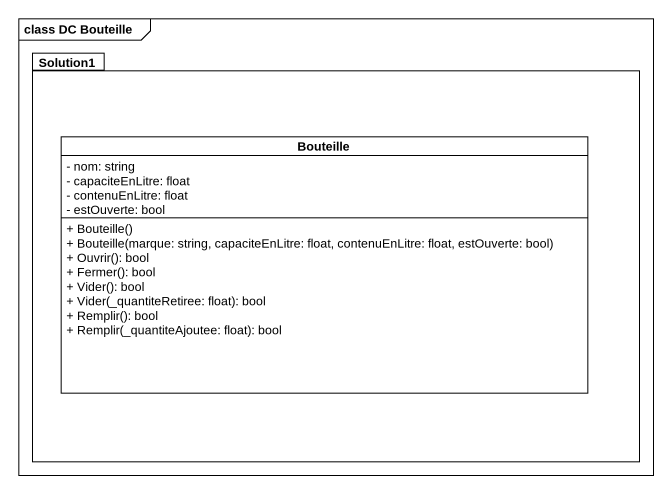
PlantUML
@startuml
mainframe class DC Bouteille
hide circle
hide empty members
skinparam classAttributeIconSize 0
package Solution1 {
  class Bouteille {
    - nom: string
    - capaciteEnLitre: float
    - contenuEnLitre: float
    - estOuverte: bool
    + Bouteille()
    + Bouteille(marque: string, capaciteEnLitre: float, contenuEnLitre: float, estOuverte: bool)
    + Ouvrir(): bool
    + Fermer(): bool
    + Vider(): bool
    + Vider(_quantiteRetiree: float): bool
    + Remplir(): bool
    + Remplir(_quantiteAjoutee: float): bool
  }
}
@enduml
